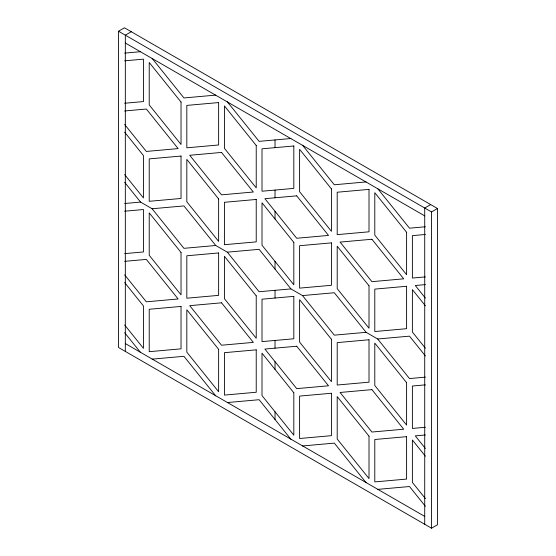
<?xml version="1.0" encoding="UTF-8"?>
<svg xmlns="http://www.w3.org/2000/svg" width="556" height="556" viewBox="0 0 556 556"><rect width="100%" height="100%" fill="white"/><g stroke="black" fill="none" stroke-linecap="round" stroke-linejoin="round"><path stroke-width="0.83" d="M118.518 31.24L124.474 27.8L437.482 208.514L437.482 524.76L431.525 528.2L118.518 347.486L118.518 31.24L431.525 211.947L437.482 208.514M131.279 31.727L125.322 35.167L125.322 351.42M430.678 204.58L424.721 208.02L424.721 524.273M124.641 53.126L140.55 51.701M124.641 60.833L143.441 59.158L143.441 101.567L124.641 103.249M215.742 95.111L183.932 97.953L152.115 58.38M124.641 110.964L146.332 109.025L178.142 148.598L146.332 151.44L124.641 124.454M290.927 138.52L259.117 141.363L227.307 101.79M124.641 203.503L140.55 202.078L152.115 208.757L183.932 248.33L215.742 245.495L227.307 252.167L259.117 291.74L290.927 288.905L302.499 295.584L334.309 335.15L366.119 332.314L377.684 338.993L409.494 378.567L425.403 377.142M366.119 181.93L334.309 184.773L302.499 145.199M124.641 211.21L143.441 209.536L143.441 251.951L124.641 253.626M152.115 208.757L183.932 205.922L215.742 245.495M425.403 226.765L409.494 228.182L377.684 188.609M124.641 261.341L146.332 259.402L178.142 298.975L146.332 301.818L124.641 274.838M227.307 252.167L259.117 249.331L290.927 288.905M425.403 234.472L412.385 235.64L412.385 278.056L425.403 276.888M302.499 295.584L334.309 292.741L366.119 332.314M425.403 284.602L415.283 285.506L425.403 298.099M152.115 359.141L183.932 356.299L215.742 395.872M377.684 338.993L409.494 336.151L425.403 355.937M227.307 402.551L259.117 399.708L290.927 439.282M425.403 384.856L412.385 386.017L412.385 428.433L425.403 427.272M302.499 445.961L334.309 443.118L366.119 482.691M425.403 434.98L415.283 435.883L425.403 448.477M377.684 489.37L409.494 486.528L425.403 506.314M125.322 43.02L424.721 215.881M125.322 343.559L424.721 516.413M425.403 305.807L412.385 289.62L412.385 332.036L425.403 348.223M425.403 456.191L412.385 439.998L412.385 482.413L425.403 498.6M124.641 132.168L143.441 155.555L143.441 197.964L124.641 174.584M124.641 182.292L140.55 202.078M124.641 282.545L143.441 305.932L143.441 348.348L124.641 324.961M124.641 332.676L140.55 352.462M431.525 211.947L431.525 528.2M275.025 139.945L275.025 147.653M275.025 190.069L275.025 197.783M275.025 211.28L275.025 218.988M275.025 261.403L275.025 269.118M275.025 290.322L275.025 298.037M275.025 340.446L275.025 348.16M275.025 361.657L275.025 369.365M275.025 411.781L275.025 419.495M218.633 102.568L186.823 105.404L186.823 147.82L218.633 144.977L218.633 102.568M181.034 156.048L149.223 158.891L149.223 201.307L181.034 198.464L181.034 156.048M221.524 152.434L189.714 155.277L221.524 194.85L253.334 192.008L221.524 152.434M293.818 145.978L262.008 148.82L262.008 191.229L293.818 188.394L293.818 145.978M256.226 199.458L224.415 202.301L224.415 244.716L256.226 241.874L256.226 199.458M296.709 195.844L264.899 198.687L296.709 238.26L328.526 235.417L296.709 195.844M369.01 189.387L337.2 192.23L337.2 234.639L369.01 231.803L369.01 189.387M218.633 252.945L186.823 255.788L186.823 298.204L218.633 295.361L218.633 252.945M331.418 242.868L299.608 245.71L299.608 288.126L331.418 285.284L331.418 242.868M371.901 239.254L340.091 242.096L371.901 281.67L403.712 278.827L371.901 239.254M181.034 306.432L149.223 309.268L149.223 351.684L181.034 348.841L181.034 306.432M221.524 302.811L189.714 305.654L221.524 345.227L253.334 342.385L221.524 302.811M293.818 296.355L262.008 299.197L262.008 341.613L293.818 338.771L293.818 296.355M406.603 286.277L374.793 289.12L374.793 331.536L406.603 328.693L406.603 286.277M256.226 349.842L224.415 352.678L224.415 395.094L256.226 392.251L256.226 349.842M296.709 346.221L264.899 349.064L296.709 388.637L328.526 385.794L296.709 346.221M369.01 339.765L337.2 342.607L337.2 385.023L369.01 382.18L369.01 339.765M331.418 393.252L299.608 396.094L299.608 438.503L331.418 435.668L331.418 393.252M371.901 389.631L340.091 392.473L371.901 432.047L403.712 429.204L371.901 389.631M406.603 436.662L374.793 439.504L374.793 481.913L406.603 479.077L406.603 436.662M406.603 232.297L374.793 192.724L374.793 235.139L406.603 274.713L406.603 232.297M331.418 188.887L299.608 149.314L299.608 191.73L331.418 231.303L331.418 188.887M256.226 145.477L224.415 105.904L224.415 148.32L256.226 187.893L256.226 145.477M369.01 285.784L337.2 246.211L337.2 288.627L369.01 328.2L369.01 285.784M181.034 102.068L149.223 62.494L149.223 104.91L181.034 144.484L181.034 102.068M293.818 242.374L262.008 202.801L262.008 245.217L293.818 284.79L293.818 242.374M406.603 382.681L374.793 343.108L374.793 385.517L406.603 425.09L406.603 382.681M218.633 198.965L186.823 159.391L186.823 201.807L218.633 241.38L218.633 198.965M331.418 339.264L299.608 299.691L299.608 342.107L331.418 381.68L331.418 339.264M256.226 295.855L224.415 256.281L224.415 298.697L256.226 338.27L256.226 295.855M369.01 436.161L337.2 396.588L337.2 439.004L369.01 478.577L369.01 436.161M181.034 252.445L149.223 212.872L149.223 255.287L181.034 294.861L181.034 252.445M293.818 392.751L262.008 353.178L262.008 395.594L293.818 435.167L293.818 392.751M218.633 349.342L186.823 309.768L186.823 352.184L218.633 391.758L218.633 349.342"/></g></svg>
